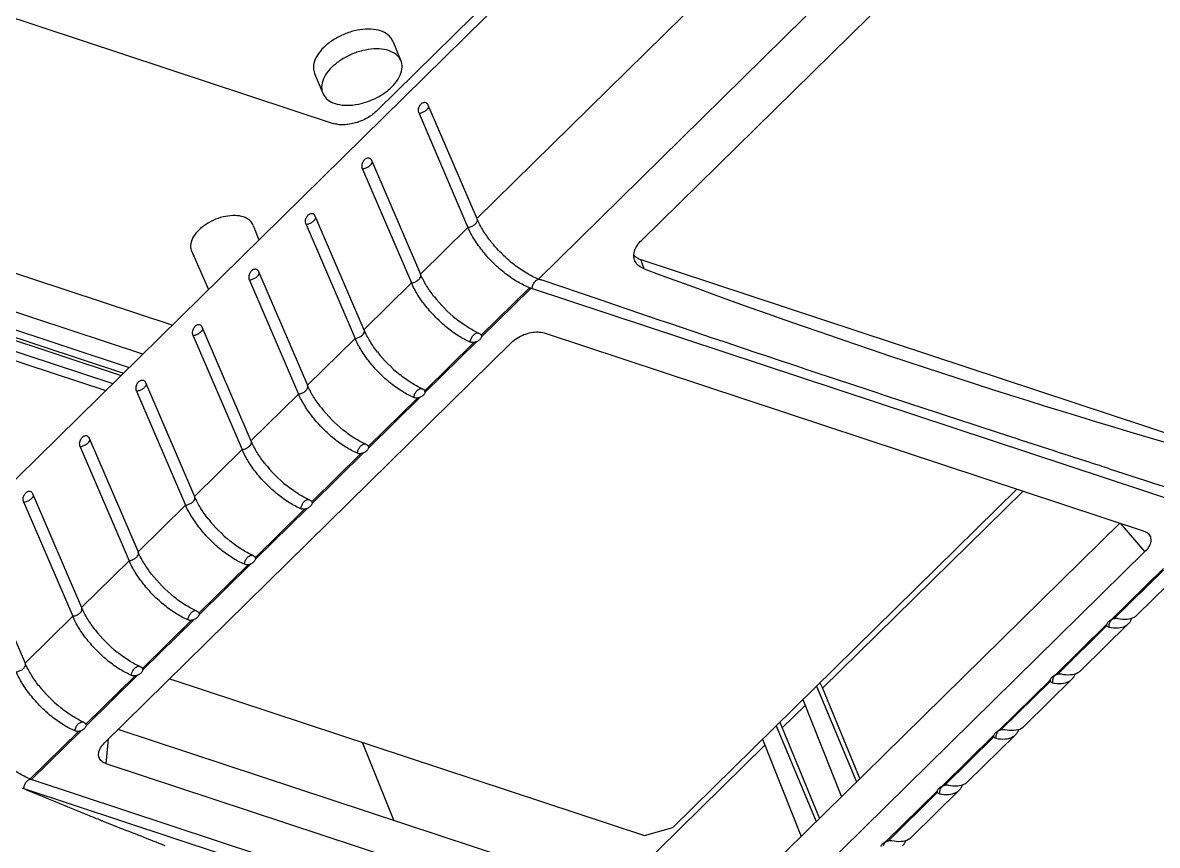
# Model space of a CAD drawing. Header units: millimetres. Extents: x 1786 to 2940, y -3417 to -1928.
# Drawn here: x 2134 to 2230.5, y -3372 to -3302.1 of the extents above; entities that cross this region are included whole.
import ezdxf

# ---------------------------------------------------------------- set-up
doc = ezdxf.new("R2010")
doc.units = ezdxf.units.MM

# ---------------------------------------------------------------- blocks, each defined once
blk = doc.blocks.new('*u7')
at = {"color": 7, "linetype": 'Continuous'}
for p, q in [((65.01, 85.6, 0), (0.32, 106.96, 0)), ((64.16, 84.77, 0), (-0.52, 106.13, 0)), ((0.61, 101.94, 0), (57.23, 83.25, 0)), ((-40.95, 63.2, 0), (-2.48, 101.04, 0)), ((-38.57, 60.5, 0), (-0.12, 98.31, 0)), ((0.28, 98.43, 0), (56.1, 80.01, 0)), ((9.21, 95.48, 0), (-5.02, 81.49, 0)), ((-18.88, 90.18, 0), (-23.38, 85.76, 0)), ((-21.34, 85.81, 0), (-16.47, 90.6, 0)), ((-16.7, 90.52, 0), (-21.34, 85.95, 0)), ((-4.8, 80.93, 0), (-8.46, 90.11, 0)), ((3.66, 89.26, 0), (-28.84, 57.29, 0)), ((6.35, 90.04, 0), (3.66, 89.26, 0)), ((51.23, 75.22, 0), (6.35, 90.04, 0)), ((56.66, 89.02, 0), (56.25, 89.18, 0)), ((-6.67, 79.87, 0), (-10.19, 88.41, 0)), ((-6.09, 79.67, 0), (-9.88, 88.72, 0)), ((30.06, 88.57, 0), (33, 81.24, 0)), ((57.76, 88.58, 0), (57.64, 88.63, 0)), ((-21.33, 85.84, 0), (-21.34, 85.81, 0)), ((-8.61, 77.18, 0), (-12.27, 86.37, 0)), ((-24.22, 84.93, 0), (-28.72, 80.51, 0)), ((-26.68, 80.56, 0), (-21.8, 85.35, 0)), ((-22.04, 85.27, 0), (-26.68, 80.7, 0)), ((-9.9, 75.92, 0), (-13.69, 84.97, 0)), ((59.6, 80.13, 0), (64.28, 84.73, 0)), ((-10.47, 76.12, 0), (-14, 84.67, 0)), ((59.84, 80.19, 0), (64.41, 84.69, 0)), ((57.23, 83.25, 0), (57, 80.89, 0)), ((-26.67, 80.59, 0), (-26.68, 80.56, 0)), ((57.39, 81.28, 0), (18.92, 43.44, 0)), ((-29.56, 79.68, 0), (-34.05, 75.26, 0)), ((-32.02, 75.31, 0), (-27.14, 80.1, 0)), ((-27.37, 80.02, 0), (-32.02, 75.45, 0)), ((-6.67, 79.87, 0), (-8.83, 77.74, 0)), ((-6.43, 79.33, 0), (-6.67, 79.87, 0)), ((54.26, 74.88, 0), (59.14, 79.67, 0)), ((54.5, 74.94, 0), (59.15, 79.51, 0)), ((59.34, 79.33, 0), (59.27, 79.37, 0)), ((88.34, 78.54, 0), (-30.82, -38.66, 0)), ((-32.01, 75.34, 0), (-32.02, 75.31, 0)), ((-10.47, 76.12, 0), (-29.43, 57.48, 0)), ((-10.23, 75.59, 0), (-10.47, 76.12, 0)), ((-34.9, 74.43, 0), (-39.39, 70.01, 0)), ((-32.71, 74.77, 0), (-37.36, 70.2, 0)), ((-37.35, 70.06, 0), (-32.48, 74.85, 0)), ((48.92, 69.63, 0), (53.8, 74.42, 0)), ((49.16, 69.69, 0), (53.81, 74.26, 0)), ((54, 74.08, 0), (53.93, 74.12, 0)), ((60.4, 69.31, 0), (64.9, 73.73, 0)), ((69.53, 62.97, 0), (64.9, 73.73, 0)), ((-37.35, 70.09, 0), (-37.35, 70.06, 0)), ((-40.23, 69.18, 0), (-44.73, 64.76, 0)), ((-38.05, 69.52, 0), (-42.7, 64.95, 0)), ((-42.69, 64.81, 0), (-37.82, 69.6, 0)), ((43.58, 64.38, 0), (48.46, 69.17, 0)), ((43.82, 64.44, 0), (48.47, 69.01, 0)), ((48.66, 68.83, 0), (48.59, 68.87, 0)), ((65.03, 58.55, 0), (60.4, 69.31, 0)), ((55.07, 64.06, 0), (59.56, 68.48, 0)), ((64.19, 57.72, 0), (59.56, 68.48, 0)), ((38.25, 59.13, 0), (43.12, 63.92, 0)), ((38.48, 59.19, 0), (43.13, 63.76, 0)), ((43.33, 63.58, 0), (43.25, 63.62, 0)), ((59.69, 53.3, 0), (55.07, 64.06, 0)), ((-40.95, 63.2, 0), (-38.63, 60.52, 0)), ((49.73, 58.81, 0), (54.22, 63.23, 0)), ((58.85, 52.47, 0), (54.22, 63.23, 0)), ((-40.78, 61.23, 0), (-40.93, 61.29, 0)), ((15.83, 42.54, 0), (-40.78, 61.23, 0)), ((16.96, 38.35, 0), (-47.72, 59.7, 0)), ((32.91, 53.87, 0), (37.78, 58.67, 0)), ((33.15, 53.94, 0), (37.79, 58.51, 0)), ((37.99, 58.33, 0), (37.91, 58.37, 0)), ((44.39, 53.56, 0), (48.88, 57.98, 0)), ((53.51, 47.22, 0), (48.88, 57.98, 0)), ((54.36, 48.05, 0), (49.73, 58.81, 0)), ((64.23, 57.65, 0), (64.19, 57.72, 0)), ((6.69, 35.61, 0), (-45.68, 52.9, 0)), ((27.57, 48.62, 0), (32.45, 53.42, 0)), ((27.81, 48.69, 0), (32.46, 53.26, 0)), ((32.65, 53.08, 0), (32.58, 53.12, 0)), ((39.05, 48.31, 0), (43.55, 52.73, 0)), ((48.18, 41.97, 0), (43.55, 52.73, 0)), ((49.02, 42.8, 0), (44.39, 53.56, 0)), ((58.89, 52.4, 0), (58.85, 52.47, 0)), ((43.68, 37.55, 0), (39.05, 48.31, 0)), ((22.23, 43.37, 0), (27.11, 48.17, 0)), ((22.47, 43.44, 0), (27.12, 48.01, 0)), ((27.31, 47.83, 0), (27.24, 47.87, 0)), ((33.71, 43.06, 0), (38.21, 47.48, 0)), ((42.84, 36.72, 0), (38.21, 47.48, 0)), ((53.55, 47.15, 0), (53.51, 47.22, 0)), ((85.54, 37.77, 0), (56.6, 47.33, 0)), ((86.4, 38.37, 0), (57.27, 47.99, 0)), ((84.57, 36.76, 0), (55.59, 46.33, 0)), ((84.76, 37, 0), (55.82, 46.55, 0)), ((84.23, 36.17, 0), (55.05, 45.8, 0)), ((53.78, 44.55, 0), (84.07, 34.55, 0)), ((17.08, 38.31, 0), (21.77, 42.92, 0)), ((38.34, 32.3, 0), (33.71, 43.06, 0)), ((17.21, 38.26, 0), (21.78, 42.76, 0)), ((21.97, 42.58, 0), (21.9, 42.62, 0)), ((28.37, 37.81, 0), (32.87, 42.23, 0)), ((37.5, 31.47, 0), (32.87, 42.23, 0)), ((48.22, 41.9, 0), (48.18, 41.97, 0)), ((50.99, 41.8, 0), (85.65, 30.36, 0)), ((9.92, 39.64, 0), (10.17, 39.55, 0)), ((33, 27.05, 0), (28.37, 37.81, 0)), ((49.16, 34.79, 0), (47.56, 38.43, 0)), ((-42.02, -19.98, 0), (16.37, 37.44, 0)), ((6.39, 36.47, 0), (6.69, 35.61, 0)), ((16.24, 37.48, 0), (16.18, 37.5, 0)), ((23.04, 32.56, 0), (27.53, 36.98, 0)), ((32.16, 26.22, 0), (27.53, 36.98, 0)), ((42.88, 36.65, 0), (42.84, 36.72, 0)), ((-45.47, -17.45, 0), (6.64, 33.79, 0)), ((43.33, 32.37, 0), (42.79, 33.74, 0)), ((27.66, 21.8, 0), (23.04, 32.56, 0)), ((-36.19, -25.69, 0), (22.19, 31.73, 0)), ((26.82, 20.97, 0), (22.19, 31.73, 0)), ((37.54, 31.4, 0), (37.5, 31.47, 0)), ((32.2, 26.15, 0), (32.16, 26.22, 0)), ((67.85, 12.15, 0), (35.79, 22.74, 0)), ((31.62, 21.52, 0), (-44.31, -53.16, 0)), ((26.86, 20.9, 0), (26.82, 20.97, 0)), ((37.54, 18.03, 0), (36.76, 19.89, 0)), ((30.15, 14.96, 0), (29.37, 16.82, 0))]:
    blk.add_line(p, q, dxfattribs=at)
for centre, radius, start, end in [((-107.33, -323.6, 0), 444.01, 68.3824, 69.0151), ((-109.86, -330.02, 0), 450.91, 68.1942, 68.3281), ((-110.81, -332.4, 0), 453.47, 68.0292, 68.1769), ((-112.81, -337.35, 0), 458.81, 67.5336, 68.0285), ((-22.55, 86.04, 0), 1.03, 344.4712, 347.9314), ((-22.54, 86.04, 0), 1.03, 347.932, 349.8232), ((-115.51, -343.88, 0), 465.88, 67.2021, 67.534), ((61.67, 77.23, 0), 7.94, 71.2751, 71.7319), ((61.67, 77.22, 0), 7.96, 70.8203, 71.2746), ((61.36, 76.68, 0), 8.57, 69.1674, 70.0564), ((-27.89, 80.79, 0), 1.03, 344.4712, 347.9314), ((-27.88, 80.79, 0), 1.03, 347.932, 349.8232), ((59.4, 79.6, 0), 0.268, 188.1046, 200.2998), ((56.52, 72.8, 0), 7.11, 66.1865, 66.5955), ((53.35, 67.83, 0), 13.02, 37.9406, 51.1204), ((-33.23, 75.54, 0), 1.03, 344.4712, 347.9314), ((-33.22, 75.54, 0), 1.03, 347.932, 349.8232), ((54.06, 74.35, 0), 0.268, 188.1046, 200.2998), ((51.18, 67.55, 0), 7.11, 66.1865, 66.5955), ((58.13, 70.82, 0), 7.37, 23.2789, 23.6373), ((48.01, 62.58, 0), 13.02, 37.9406, 51.1204), ((-38.56, 70.29, 0), 1.03, 344.4712, 347.9314), ((-38.56, 70.29, 0), 1.03, 347.932, 349.8232), ((48.72, 69.1, 0), 0.268, 188.1046, 200.2998), ((45.84, 62.3, 0), 7.11, 66.1865, 66.5955), ((52.79, 65.57, 0), 7.37, 23.2789, 23.6373), ((42.67, 57.33, 0), 13.02, 37.9406, 51.1204), ((43.38, 63.85, 0), 0.268, 188.1046, 200.2998), ((40.5, 57.05, 0), 7.11, 66.1865, 66.5955), ((37.33, 52.08, 0), 13.02, 37.9406, 51.1204), ((47.46, 60.32, 0), 7.37, 23.2789, 23.6373), ((-818.19, -2372.83, 0), 2550.6, 72.17874, 72.43573), ((38.04, 58.6, 0), 0.268, 188.1046, 200.2998), ((35.16, 51.8, 0), 7.11, 66.1865, 66.5955), ((42.12, 55.07, 0), 7.37, 23.2789, 23.6373), ((32, 46.83, 0), 13.02, 37.9406, 51.1204), ((32.71, 53.35, 0), 0.268, 188.1046, 200.2998), ((29.83, 46.55, 0), 7.11, 66.1865, 66.5955), ((36.78, 49.82, 0), 7.37, 23.2789, 23.6373), ((26.66, 41.58, 0), 13.02, 37.9406, 51.1204), ((27.37, 48.1, 0), 0.268, 188.1046, 200.2998), ((24.49, 41.3, 0), 7.11, 66.1865, 66.5955), ((31.44, 44.57, 0), 7.37, 23.2789, 23.6373), ((21.32, 36.33, 0), 13.02, 37.9406, 51.1204), ((22.03, 42.85, 0), 0.268, 188.1046, 200.2998), ((19.15, 36.05, 0), 7.11, 66.1865, 66.5955), ((26.1, 39.32, 0), 7.37, 23.2789, 23.6373), ((15.98, 31.08, 0), 13.02, 37.9406, 51.1204), ((19.51, 46.08, 0), 8.14, 251.7351, 252.6326), ((20.25, 46.27, 0), 8.56, 248.281, 249.1643), ((13.26, 29.27, 0), 8.73, 69.1716, 70.0608), ((20.77, 34.07, 0), 7.37, 23.2789, 23.6373), ((15.42, 28.81, 0), 7.38, 23.2789, 23.6366)]:
    blk.add_arc(centre, radius, start, end, dxfattribs=at)
for centre, major_axis, ratio, start_param, end_param in [((213.12, -575.61, 0), (-550.55, 594.52), 0.475301, -0.755962, -0.664469), ((4.78, 33.73, 0), (2.77, 1.15), 0.589516, 6.481352, 6.881844)]:
    blk.add_ellipse(centre, major_axis=major_axis, ratio=ratio, start_param=start_param, end_param=end_param, dxfattribs=at)
for points, start_tangent, end_tangent in [([(-17.02, 90.51, 0), (-17.9, 90.58, 0), (-18.6, 90.39, 0), (-18.88, 90.18, 0)], (-0.97744, 0.211215), (-0.713964, -0.700183)), ([(-18.04, 91.01, 0), (-18.23, 90.77, 0), (-18.37, 90.48, 0)], (-0.713964, -0.700183), (-0.321784, -0.946813)), ([(-16.92, 90.5, 0), (-17.02, 90.51, 0)], (-0.999837, 0.018041), (-0.97744, 0.211215)), ([(-16.7, 90.52, 0), (-16.81, 90.5, 0), (-16.92, 90.5, 0)], (-0.97566, -0.219287), (-0.999837, 0.018041)), ([(-16.47, 90.6, 0), (-16.54, 90.57, 0), (-16.61, 90.55, 0), (-16.7, 90.52, 0)], (-0.907779, -0.419448), (-0.97566, -0.219287)), ([(-16.49, 90.58, 0), (-16.35, 90.73, 0)], (0.765786, 0.643095), (0.568365, 0.822777)), ([(-16.05, 90.95, 0), (-16.12, 90.85, 0), (-16.21, 90.76, 0), (-16.32, 90.68, 0), (-16.47, 90.6, 0)], (-0.49214, -0.870516), (-0.91469, -0.404157)), ([(-16.35, 90.73, 0), (-16.22, 91.02, 0)], (0.568365, 0.822777), (0.267709, 0.9635)), ([(-16, 91.06, 0), (-16.05, 90.95, 0)], (-0.238418, -0.971163), (-0.49214, -0.870516)), ([(-21.52, 86.09, 0), (-22.4, 86.16, 0), (-23.09, 85.97, 0), (-23.38, 85.76, 0)], (-0.97744, 0.211215), (-0.713964, -0.700183)), ([(-21.53, 85.86, 0), (-21.52, 86.09, 0)], (0.176673, 0.98427), (-0.05142, 0.998677)), ([(-21.52, 86.09, 0), (-21.4, 86.03, 0), (-21.34, 85.95, 0)], (0.97744, -0.211215), (0.342976, -0.939344)), ([(-21.34, 85.81, 0), (-21.38, 85.7, 0)], (-0.238418, -0.971163), (-0.49214, -0.870516)), ([(-21.34, 85.95, 0), (-21.33, 85.88, 0), (-21.33, 85.84, 0)], (0.342976, -0.939344), (-0.134155, -0.99096)), ([(-22.36, 85.26, 0), (-23.24, 85.33, 0), (-23.94, 85.14, 0), (-24.22, 84.93, 0)], (-0.97744, 0.211215), (-0.713964, -0.700183)), ([(-23.38, 85.76, 0), (-23.57, 85.52, 0), (-23.7, 85.23, 0)], (-0.713964, -0.700183), (-0.321784, -0.946813)), ([(-22.25, 85.25, 0), (-22.36, 85.26, 0)], (-0.999837, 0.018041), (-0.97744, 0.211215)), ([(-22.04, 85.27, 0), (-22.14, 85.25, 0), (-22.25, 85.25, 0)], (-0.97566, -0.219287), (-0.999837, 0.018041)), ([(-21.8, 85.35, 0), (-21.87, 85.32, 0), (-21.95, 85.3, 0), (-22.04, 85.27, 0)], (-0.907779, -0.419448), (-0.97566, -0.219287)), ([(-21.82, 85.33, 0), (-21.69, 85.48, 0)], (0.765786, 0.643095), (0.568365, 0.822777)), ([(-21.38, 85.7, 0), (-21.45, 85.6, 0), (-21.55, 85.51, 0), (-21.66, 85.43, 0), (-21.8, 85.35, 0)], (-0.49214, -0.870516), (-0.91469, -0.404157)), ([(-21.69, 85.48, 0), (-21.55, 85.77, 0)], (0.568365, 0.822777), (0.267709, 0.9635)), ([(65.01, 85.6, 0), (64.95, 85.29, 0), (64.81, 85, 0), (64.6, 84.8, 0), (64.37, 84.72, 0)], (-0.017832, -0.999841), (-0.998554, -0.053753)), ([(65.01, 85.61, 0), (65.07, 85.59, 0), (65.13, 85.56, 0)], (0.923472, -0.383667), (0.928905, -0.370318)), ([(64.41, 84.69, 0), (65.53, 84.14, 0), (66.68, 83.36, 0), (66.86, 83.22, 0)], (0.934604, -0.355689), (0.779488, -0.626417)), ([(57.23, 83.25, 0), (57.66, 83.01, 0), (57.9, 82.66, 0), (57.94, 82.22, 0), (57.88, 81.98, 0)], (0.949599, -0.313467), (-0.350727, -0.936478)), ([(57.88, 81.98, 0), (57.76, 81.75, 0), (57.39, 81.28, 0)], (-0.350727, -0.936478), (-0.712957, -0.701208)), ([(-28.71, 80.51, 0), (-28.91, 80.27, 0), (-29.04, 79.98, 0)], (-0.713964, -0.700183), (-0.321784, -0.946813)), ([(-26.86, 80.84, 0), (-27.74, 80.91, 0), (-28.43, 80.72, 0), (-28.71, 80.51, 0)], (-0.97744, 0.211215), (-0.713964, -0.700183)), ([(-26.72, 80.45, 0), (-26.79, 80.35, 0), (-26.88, 80.26, 0), (-27, 80.18, 0), (-27.14, 80.1, 0)], (-0.49214, -0.870516), (-0.91469, -0.404157)), ([(-27.03, 80.23, 0), (-26.89, 80.52, 0)], (0.568365, 0.822777), (0.267709, 0.9635)), ([(-26.87, 80.61, 0), (-26.86, 80.84, 0)], (0.176673, 0.98427), (-0.05142, 0.998677)), ([(-26.86, 80.84, 0), (-26.74, 80.78, 0), (-26.68, 80.7, 0)], (0.97744, -0.211215), (0.342976, -0.939344)), ([(-26.68, 80.56, 0), (-26.72, 80.45, 0)], (-0.238418, -0.971163), (-0.49214, -0.870516)), ([(-26.68, 80.7, 0), (-26.67, 80.63, 0), (-26.67, 80.59, 0)], (0.342976, -0.939344), (-0.134155, -0.99096)), ([(-27.7, 80.01, 0), (-28.58, 80.08, 0), (-29.28, 79.89, 0), (-29.56, 79.68, 0)], (-0.97744, 0.211215), (-0.713964, -0.700183)), ([(-27.59, 80, 0), (-27.7, 80.01, 0)], (-0.999837, 0.018041), (-0.97744, 0.211215)), ([(-27.37, 80.02, 0), (-27.48, 80, 0), (-27.59, 80, 0)], (-0.97566, -0.219287), (-0.999837, 0.018041)), ([(-27.14, 80.1, 0), (-27.21, 80.07, 0), (-27.29, 80.05, 0), (-27.37, 80.02, 0)], (-0.907779, -0.419448), (-0.97566, -0.219287)), ([(-27.16, 80.08, 0), (-27.03, 80.23, 0)], (0.765786, 0.643095), (0.568365, 0.822777)), ([(59.13, 79.57, 0), (59.13, 79.62, 0), (59.14, 79.67, 0)], (-0.141619, 0.989921), (0.200291, 0.979736)), ([(59.14, 79.67, 0), (59.18, 79.78, 0), (59.25, 79.88, 0), (59.34, 79.97, 0), (59.46, 80.05, 0), (59.6, 80.13, 0)], (0.238418, 0.971163), (0.91469, 0.404157)), ([(59.18, 79.44, 0), (59.15, 79.51, 0)], (-0.598603, 0.801046), (-0.3479, 0.937532)), ([(59.27, 79.37, 0), (59.25, 79.38, 0), (59.18, 79.44, 0)], (-0.831617, 0.555349), (-0.598603, 0.801046)), ([(59.74, 79.37, 0), (59.53, 79.28, 0), (59.39, 79.3, 0)], (-0.823412, -0.567443), (-0.923725, 0.383057)), ([(59.6, 80.13, 0), (59.71, 80.16, 0), (59.84, 80.19, 0)], (0.927551, 0.373696), (0.989479, 0.144678)), ([(60.18, 80.15, 0), (60.11, 79.85, 0), (59.95, 79.57, 0), (59.74, 79.37, 0)], (-0.105618, -0.994407), (-0.823412, -0.567443)), ([(59.84, 80.19, 0), (60.01, 80.2, 0), (60.18, 80.15, 0)], (0.989479, 0.144678), (0.917726, -0.397213)), ([(60.18, 80.15, 0), (61.27, 79.58, 0), (62.38, 78.79, 0), (63.43, 77.84, 0), (64.38, 76.77, 0), (65.16, 75.66, 0), (65.74, 74.56, 0)], (0.917726, -0.397213), (0.395202, -0.918594)), ([(59.39, 79.31, 0), (60.43, 78.75, 0), (61.52, 77.97, 0)], (0.914868, -0.403753), (0.779341, -0.6266)), ([(-34.05, 75.26, 0), (-34.24, 75.02, 0), (-34.38, 74.73, 0)], (-0.713964, -0.700183), (-0.321784, -0.946813)), ([(-32.2, 75.59, 0), (-33.07, 75.66, 0), (-33.77, 75.47, 0), (-34.05, 75.26, 0)], (-0.97744, 0.211215), (-0.713964, -0.700183)), ([(-32.06, 75.2, 0), (-32.13, 75.1, 0), (-32.22, 75.01, 0), (-32.34, 74.93, 0), (-32.48, 74.85, 0)], (-0.49214, -0.870516), (-0.91469, -0.404157)), ([(-32.36, 74.98, 0), (-32.23, 75.27, 0)], (0.568365, 0.822777), (0.267709, 0.9635)), ([(-32.21, 75.36, 0), (-32.2, 75.59, 0)], (0.176673, 0.98427), (-0.05142, 0.998677)), ([(-32.2, 75.59, 0), (-32.08, 75.53, 0), (-32.02, 75.45, 0)], (0.97744, -0.211215), (0.342976, -0.939344)), ([(-32.02, 75.31, 0), (-32.06, 75.2, 0)], (-0.238418, -0.971163), (-0.49214, -0.870516)), ([(-32.02, 75.45, 0), (-32.01, 75.38, 0), (-32.01, 75.34, 0)], (0.342976, -0.939344), (-0.134155, -0.99096)), ([(63.62, 75.84, 0), (64.32, 74.83, 0), (64.88, 73.77, 0)], (0.613773, -0.789483), (0.40094, -0.916104)), ([(-33.04, 74.76, 0), (-33.92, 74.83, 0), (-34.61, 74.64, 0), (-34.89, 74.43, 0)], (-0.97744, 0.211215), (-0.713964, -0.700183)), ([(-32.93, 74.75, 0), (-33.04, 74.76, 0)], (-0.999837, 0.018041), (-0.97744, 0.211215)), ([(-32.71, 74.77, 0), (-32.82, 74.75, 0), (-32.93, 74.75, 0)], (-0.97566, -0.219287), (-0.999837, 0.018041)), ([(-32.48, 74.85, 0), (-32.55, 74.82, 0), (-32.63, 74.79, 0), (-32.71, 74.77, 0)], (-0.907779, -0.419448), (-0.97566, -0.219287)), ([(-32.5, 74.83, 0), (-32.36, 74.98, 0)], (0.765786, 0.643095), (0.568365, 0.822777)), ([(53.79, 74.32, 0), (53.79, 74.37, 0), (53.8, 74.42, 0)], (-0.141619, 0.989921), (0.200291, 0.979736)), ([(53.8, 74.42, 0), (53.84, 74.53, 0), (53.91, 74.63, 0), (54, 74.72, 0), (54.12, 74.8, 0), (54.26, 74.88, 0)], (0.238418, 0.971163), (0.91469, 0.404157)), ([(53.84, 74.19, 0), (53.81, 74.26, 0)], (-0.598603, 0.801046), (-0.3479, 0.937532)), ([(53.93, 74.12, 0), (53.91, 74.13, 0), (53.84, 74.19, 0)], (-0.831617, 0.555349), (-0.598603, 0.801046)), ([(54.41, 74.12, 0), (54.19, 74.03, 0), (54.05, 74.05, 0)], (-0.823412, -0.567443), (-0.923725, 0.383057)), ([(54.05, 74.06, 0), (55.09, 73.5, 0), (56.18, 72.72, 0)], (0.914868, -0.403753), (0.779341, -0.6266)), ([(54.26, 74.88, 0), (54.38, 74.91, 0), (54.5, 74.94, 0)], (0.927551, 0.373696), (0.989479, 0.144678)), ([(54.84, 74.9, 0), (54.77, 74.6, 0), (54.61, 74.32, 0), (54.41, 74.12, 0)], (-0.105618, -0.994407), (-0.823412, -0.567443)), ([(54.5, 74.94, 0), (54.67, 74.95, 0), (54.84, 74.9, 0)], (0.989479, 0.144678), (0.917726, -0.397213)), ([(54.84, 74.9, 0), (55.93, 74.33, 0), (57.04, 73.54, 0), (58.09, 72.59, 0), (59.04, 71.52, 0), (59.83, 70.41, 0), (60.4, 69.31, 0)], (0.917726, -0.397213), (0.395202, -0.918594)), ([(64.95, 74.13, 0), (64.86, 73.91, 0), (64.88, 73.77, 0)], (-0.584971, -0.811055), (0.379239, -0.925299)), ([(65.74, 74.56, 0), (65.44, 74.48, 0), (65.15, 74.33, 0), (64.95, 74.13, 0)], (-0.994532, -0.104433), (-0.584971, -0.811055)), ([(-39.39, 70.01, 0), (-39.58, 69.77, 0), (-39.72, 69.48, 0)], (-0.713964, -0.700183), (-0.321784, -0.946813)), ([(-37.53, 70.34, 0), (-38.41, 70.41, 0), (-39.11, 70.22, 0), (-39.39, 70.01, 0)], (-0.97744, 0.211215), (-0.713964, -0.700183)), ([(-37.84, 69.58, 0), (-37.7, 69.73, 0)], (0.765786, 0.643095), (0.568365, 0.822777)), ([(-37.4, 69.95, 0), (-37.47, 69.85, 0), (-37.56, 69.76, 0), (-37.68, 69.68, 0), (-37.82, 69.6, 0)], (-0.49214, -0.870516), (-0.91469, -0.404157)), ([(-37.7, 69.73, 0), (-37.57, 70.02, 0)], (0.568365, 0.822777), (0.267709, 0.9635)), ([(-37.55, 70.11, 0), (-37.53, 70.34, 0)], (0.176673, 0.98427), (-0.05142, 0.998677)), ([(-37.53, 70.34, 0), (-37.42, 70.28, 0), (-37.36, 70.2, 0)], (0.97744, -0.211215), (0.342976, -0.939344)), ([(-37.35, 70.06, 0), (-37.4, 69.95, 0)], (-0.238418, -0.971163), (-0.49214, -0.870516)), ([(-37.36, 70.2, 0), (-37.35, 70.13, 0), (-37.35, 70.09, 0)], (0.342976, -0.939344), (-0.134155, -0.99096)), ([(58.28, 70.59, 0), (58.98, 69.58, 0), (59.54, 68.52, 0)], (0.613773, -0.789483), (0.40094, -0.916104)), ([(-38.38, 69.51, 0), (-39.26, 69.58, 0), (-39.95, 69.39, 0), (-40.23, 69.18, 0)], (-0.97744, 0.211215), (-0.713964, -0.700183)), ([(-38.27, 69.5, 0), (-38.38, 69.51, 0)], (-0.999837, 0.018041), (-0.97744, 0.211215)), ([(-38.05, 69.52, 0), (-38.16, 69.5, 0), (-38.27, 69.5, 0)], (-0.97566, -0.219287), (-0.999837, 0.018041)), ([(-37.82, 69.6, 0), (-37.89, 69.57, 0), (-37.96, 69.54, 0), (-38.05, 69.52, 0)], (-0.907779, -0.419448), (-0.97566, -0.219287)), ([(48.46, 69.07, 0), (48.45, 69.12, 0), (48.46, 69.17, 0)], (-0.141619, 0.989921), (0.200291, 0.979736)), ([(48.46, 69.17, 0), (48.5, 69.28, 0), (48.57, 69.38, 0), (48.67, 69.47, 0), (48.78, 69.55, 0), (48.92, 69.63, 0)], (0.238418, 0.971163), (0.91469, 0.404157)), ([(48.51, 68.94, 0), (48.47, 69.01, 0)], (-0.598603, 0.801046), (-0.3479, 0.937532)), ([(48.59, 68.87, 0), (48.57, 68.88, 0), (48.51, 68.94, 0)], (-0.831617, 0.555349), (-0.598603, 0.801046)), ([(49.07, 68.87, 0), (48.85, 68.78, 0), (48.71, 68.8, 0)], (-0.823412, -0.567443), (-0.923725, 0.383057)), ([(48.71, 68.81, 0), (49.75, 68.25, 0), (50.85, 67.47, 0)], (0.914868, -0.403753), (0.779341, -0.6266)), ([(48.92, 69.63, 0), (49.04, 69.66, 0), (49.16, 69.69, 0)], (0.927551, 0.373696), (0.989479, 0.144678)), ([(49.51, 69.65, 0), (49.43, 69.35, 0), (49.27, 69.07, 0), (49.07, 68.87, 0)], (-0.105618, -0.994407), (-0.823412, -0.567443)), ([(49.16, 69.69, 0), (49.33, 69.7, 0), (49.51, 69.65, 0)], (0.989479, 0.144678), (0.917726, -0.397213)), ([(49.51, 69.65, 0), (50.6, 69.08, 0), (51.7, 68.29, 0), (52.75, 67.34, 0), (53.7, 66.27, 0), (54.49, 65.16, 0), (55.07, 64.06, 0)], (0.917726, -0.397213), (0.395202, -0.918594)), ([(59.61, 68.88, 0), (59.52, 68.66, 0), (59.54, 68.52, 0)], (-0.584971, -0.811055), (0.379239, -0.925299)), ([(60.4, 69.31, 0), (60.1, 69.23, 0), (59.82, 69.08, 0), (59.61, 68.88, 0)], (-0.994532, -0.104433), (-0.584971, -0.811055)), ([(43.12, 63.92, 0), (43.17, 64.03, 0), (43.24, 64.13, 0), (43.33, 64.22, 0), (43.44, 64.3, 0), (43.58, 64.38, 0)], (0.238418, 0.971163), (0.91469, 0.404157)), ([(43.58, 64.38, 0), (43.7, 64.41, 0), (43.82, 64.44, 0)], (0.927551, 0.373696), (0.989479, 0.144678)), ([(44.17, 64.4, 0), (44.09, 64.1, 0), (43.94, 63.82, 0), (43.73, 63.62, 0)], (-0.105618, -0.994407), (-0.823412, -0.567443)), ([(43.82, 64.44, 0), (43.99, 64.45, 0), (44.17, 64.4, 0)], (0.989479, 0.144678), (0.917726, -0.397213)), ([(44.17, 64.4, 0), (45.26, 63.83, 0), (46.36, 63.04, 0), (47.42, 62.09, 0), (48.36, 61.02, 0), (49.15, 59.91, 0), (49.73, 58.81, 0)], (0.917726, -0.397213), (0.395202, -0.918594)), ([(52.94, 65.34, 0), (53.64, 64.33, 0), (54.2, 63.27, 0)], (0.613773, -0.789483), (0.40094, -0.916104)), ([(43.12, 63.82, 0), (43.12, 63.87, 0), (43.12, 63.92, 0)], (-0.141619, 0.989921), (0.200291, 0.979736)), ([(43.17, 63.69, 0), (43.13, 63.76, 0)], (-0.598603, 0.801046), (-0.3479, 0.937532)), ([(43.25, 63.62, 0), (43.23, 63.63, 0), (43.17, 63.69, 0)], (-0.831617, 0.555349), (-0.598603, 0.801046)), ([(43.73, 63.62, 0), (43.51, 63.53, 0), (43.37, 63.55, 0)], (-0.823412, -0.567443), (-0.923725, 0.383057)), ([(43.37, 63.56, 0), (44.42, 63, 0), (45.51, 62.22, 0)], (0.914868, -0.403753), (0.779341, -0.6266)), ([(54.27, 63.63, 0), (54.18, 63.41, 0), (54.2, 63.27, 0)], (-0.584971, -0.811055), (0.379239, -0.925299)), ([(55.07, 64.06, 0), (54.76, 63.98, 0), (54.48, 63.83, 0), (54.27, 63.63, 0)], (-0.994532, -0.104433), (-0.584971, -0.811055)), ([(-40.93, 61.29, 0), (-41.21, 61.46, 0), (-41.46, 61.82, 0), (-41.5, 62.25, 0), (-41.32, 62.73, 0), (-40.95, 63.2, 0)], (-0.910878, 0.412676), (0.712957, 0.701208)), ([(47.6, 60.09, 0), (48.31, 59.08, 0), (48.87, 58.02, 0)], (0.613773, -0.789483), (0.40094, -0.916104)), ([(37.78, 58.67, 0), (37.83, 58.78, 0), (37.9, 58.88, 0), (37.99, 58.97, 0), (38.1, 59.05, 0), (38.25, 59.13, 0)], (0.238418, 0.971163), (0.91469, 0.404157)), ([(38.25, 59.13, 0), (38.36, 59.16, 0), (38.48, 59.19, 0)], (0.927551, 0.373696), (0.989479, 0.144678)), ([(38.83, 59.15, 0), (38.75, 58.85, 0), (38.6, 58.57, 0), (38.39, 58.37, 0)], (-0.105618, -0.994407), (-0.823412, -0.567443)), ([(38.48, 59.19, 0), (38.66, 59.2, 0), (38.83, 59.15, 0)], (0.989479, 0.144678), (0.917726, -0.397213)), ([(38.83, 59.15, 0), (39.92, 58.58, 0), (41.02, 57.79, 0), (42.08, 56.84, 0), (43.03, 55.77, 0), (43.81, 54.66, 0), (44.39, 53.56, 0)], (0.917726, -0.397213), (0.395202, -0.918594)), ([(37.78, 58.57, 0), (37.78, 58.62, 0), (37.78, 58.67, 0)], (-0.141619, 0.989921), (0.200291, 0.979736)), ([(37.83, 58.44, 0), (37.79, 58.51, 0)], (-0.598603, 0.801046), (-0.3479, 0.937532)), ([(37.91, 58.37, 0), (37.89, 58.38, 0), (37.83, 58.44, 0)], (-0.831617, 0.555349), (-0.598603, 0.801046)), ([(38.39, 58.37, 0), (38.18, 58.28, 0), (38.03, 58.3, 0)], (-0.823412, -0.567443), (-0.923725, 0.383057)), ([(38.03, 58.31, 0), (39.08, 57.75, 0), (40.17, 56.97, 0)], (0.914868, -0.403753), (0.779341, -0.6266)), ([(48.93, 58.38, 0), (48.84, 58.16, 0), (48.86, 58.02, 0)], (-0.584971, -0.811055), (0.379239, -0.925299)), ([(49.73, 58.81, 0), (49.42, 58.73, 0), (49.14, 58.58, 0), (48.93, 58.38, 0)], (-0.994532, -0.104433), (-0.584971, -0.811055)), ([(64.15, 57.9, 0), (64.24, 58.12, 0)], (0.104668, 0.994507), (0.584971, 0.811055)), ([(65.03, 58.55, 0), (65.08, 58.33, 0), (65.07, 58.1, 0), (65.01, 57.91, 0), (64.92, 57.76, 0), (64.82, 57.64, 0), (64.71, 57.55, 0), (64.58, 57.5, 0), (64.44, 57.49, 0), (64.3, 57.56, 0), (64.23, 57.65, 0)], (0.395202, -0.918594), (-0.54557, 0.838065)), ([(64.24, 58.12, 0), (64.44, 58.32, 0), (64.73, 58.47, 0), (65.03, 58.55, 0)], (0.584971, 0.811055), (0.994532, 0.104433)), ([(-37.58, 55.37, 0), (-35.77, 54.79, 0)], (0.952022, -0.30603), (0.9518, -0.306718)), ([(-35.77, 54.79, 0), (-27.79, 52.2, 0), (-6.22, 45.08, 0), (9.92, 39.64, 0)], (0.9518, -0.306718), (0.946699, -0.322121)), ([(42.27, 54.84, 0), (42.97, 53.83, 0), (43.53, 52.77, 0)], (0.613773, -0.789483), (0.40094, -0.916104)), ([(32.45, 53.42, 0), (32.49, 53.53, 0), (32.56, 53.63, 0), (32.65, 53.72, 0), (32.77, 53.8, 0), (32.91, 53.87, 0)], (0.238418, 0.971163), (0.91469, 0.404157)), ([(32.91, 53.87, 0), (33.02, 53.91, 0), (33.15, 53.94, 0)], (0.927551, 0.373696), (0.989479, 0.144678)), ([(33.49, 53.9, 0), (33.41, 53.6, 0), (33.26, 53.32, 0), (33.05, 53.12, 0)], (-0.105618, -0.994407), (-0.823412, -0.567443)), ([(33.15, 53.94, 0), (33.32, 53.95, 0), (33.49, 53.9, 0)], (0.989479, 0.144678), (0.917726, -0.397213)), ([(33.49, 53.9, 0), (34.58, 53.33, 0), (35.69, 52.54, 0), (36.74, 51.59, 0), (37.69, 50.52, 0), (38.47, 49.41, 0), (39.05, 48.31, 0)], (0.917726, -0.397213), (0.395202, -0.918594)), ([(32.44, 53.32, 0), (32.44, 53.37, 0), (32.45, 53.42, 0)], (-0.141619, 0.989921), (0.200291, 0.979736)), ([(32.49, 53.19, 0), (32.46, 53.26, 0)], (-0.598603, 0.801046), (-0.3479, 0.937532)), ([(32.58, 53.12, 0), (32.56, 53.13, 0), (32.49, 53.19, 0)], (-0.831617, 0.555349), (-0.598603, 0.801046)), ([(33.05, 53.12, 0), (32.84, 53.03, 0), (32.69, 53.05, 0)], (-0.823412, -0.567443), (-0.923725, 0.383057)), ([(32.7, 53.06, 0), (33.74, 52.5, 0), (34.83, 51.72, 0)], (0.914868, -0.403753), (0.779341, -0.6266)), ([(43.6, 53.13, 0), (43.51, 52.91, 0), (43.53, 52.77, 0)], (-0.584971, -0.811055), (0.379239, -0.925299)), ([(44.39, 53.56, 0), (44.08, 53.48, 0), (43.8, 53.33, 0), (43.6, 53.13, 0)], (-0.994532, -0.104433), (-0.584971, -0.811055)), ([(58.81, 52.65, 0), (58.9, 52.87, 0)], (0.104668, 0.994507), (0.584971, 0.811055)), ([(59.69, 53.3, 0), (59.74, 53.08, 0), (59.73, 52.85, 0), (59.67, 52.66, 0), (59.58, 52.51, 0), (59.48, 52.39, 0), (59.37, 52.3, 0), (59.25, 52.25, 0), (59.1, 52.24, 0), (58.97, 52.31, 0), (58.89, 52.4, 0)], (0.395202, -0.918594), (-0.54557, 0.838065)), ([(58.9, 52.87, 0), (59.11, 53.07, 0), (59.39, 53.22, 0), (59.69, 53.3, 0)], (0.584971, 0.811055), (0.994532, 0.104433)), ([(36.93, 49.59, 0), (37.63, 48.58, 0), (38.19, 47.52, 0)], (0.613773, -0.789483), (0.40094, -0.916104)), ([(27.11, 48.17, 0), (27.15, 48.28, 0), (27.22, 48.38, 0), (27.31, 48.47, 0), (27.43, 48.55, 0), (27.57, 48.62, 0)], (0.238418, 0.971163), (0.91469, 0.404157)), ([(27.57, 48.62, 0), (27.68, 48.66, 0), (27.81, 48.69, 0)], (0.927551, 0.373696), (0.989479, 0.144678)), ([(28.15, 48.65, 0), (28.08, 48.35, 0), (27.92, 48.07, 0), (27.72, 47.87, 0)], (-0.105618, -0.994407), (-0.823412, -0.567443)), ([(27.81, 48.69, 0), (27.98, 48.7, 0), (28.15, 48.65, 0)], (0.989479, 0.144678), (0.917726, -0.397213)), ([(28.15, 48.65, 0), (29.24, 48.08, 0), (30.35, 47.29, 0), (31.4, 46.34, 0), (32.35, 45.27, 0), (33.13, 44.16, 0), (33.71, 43.06, 0)], (0.917726, -0.397213), (0.395202, -0.918594)), ([(39.05, 48.31, 0), (38.75, 48.23, 0), (38.46, 48.08, 0), (38.26, 47.87, 0)], (-0.994532, -0.104433), (-0.584971, -0.811055)), ([(27.1, 48.07, 0), (27.1, 48.12, 0), (27.11, 48.17, 0)], (-0.141619, 0.989921), (0.200291, 0.979736)), ([(27.15, 47.94, 0), (27.12, 48.01, 0)], (-0.598603, 0.801046), (-0.3479, 0.937532)), ([(27.24, 47.87, 0), (27.22, 47.88, 0), (27.15, 47.94, 0)], (-0.831617, 0.555349), (-0.598603, 0.801046)), ([(27.72, 47.87, 0), (27.5, 47.78, 0), (27.36, 47.8, 0)], (-0.823412, -0.567443), (-0.923725, 0.383057)), ([(27.36, 47.81, 0), (28.4, 47.25, 0), (29.49, 46.47, 0)], (0.914868, -0.403753), (0.779341, -0.6266)), ([(38.26, 47.87, 0), (38.17, 47.66, 0), (38.19, 47.52, 0)], (-0.584971, -0.811055), (0.379239, -0.925299)), ([(53.47, 47.4, 0), (53.56, 47.62, 0)], (0.104668, 0.994507), (0.584971, 0.811055)), ([(54.36, 48.05, 0), (54.41, 47.83, 0), (54.39, 47.6, 0), (54.33, 47.41, 0), (54.25, 47.26, 0), (54.15, 47.14, 0), (54.03, 47.05, 0), (53.91, 47, 0), (53.77, 46.99, 0), (53.63, 47.06, 0), (53.55, 47.15, 0)], (0.395202, -0.918594), (-0.54557, 0.838065)), ([(53.56, 47.62, 0), (53.77, 47.82, 0), (54.05, 47.97, 0), (54.36, 48.05, 0)], (0.584971, 0.811055), (0.994532, 0.104433)), ([(31.59, 44.34, 0), (32.29, 43.33, 0), (32.85, 42.27, 0)], (0.613773, -0.789483), (0.40094, -0.916104)), ([(18.92, 43.44, 0), (18.39, 43.02, 0), (17.75, 42.7, 0), (17.07, 42.5, 0), (16.41, 42.44, 0), (15.83, 42.54, 0)], (-0.712957, -0.701208), (-0.949599, 0.313467)), ([(21.77, 42.82, 0), (21.76, 42.87, 0), (21.77, 42.92, 0)], (-0.141619, 0.989921), (0.200291, 0.979736)), ([(21.77, 42.92, 0), (21.81, 43.03, 0), (21.88, 43.13, 0), (21.97, 43.22, 0), (22.09, 43.3, 0), (22.23, 43.37, 0)], (0.238418, 0.971163), (0.91469, 0.404157)), ([(22.23, 43.37, 0), (22.35, 43.41, 0), (22.47, 43.44, 0)], (0.927551, 0.373696), (0.989479, 0.144678)), ([(22.82, 43.4, 0), (22.74, 43.1, 0), (22.58, 42.82, 0), (22.38, 42.62, 0)], (-0.105618, -0.994407), (-0.823412, -0.567443)), ([(22.47, 43.44, 0), (22.64, 43.45, 0), (22.82, 43.4, 0)], (0.989479, 0.144678), (0.917726, -0.397213)), ([(22.82, 43.4, 0), (23.91, 42.83, 0), (25.01, 42.04, 0), (26.06, 41.09, 0), (27.01, 40.02, 0), (27.8, 38.91, 0), (28.37, 37.81, 0)], (0.917726, -0.397213), (0.395202, -0.918594)), ([(33.71, 43.06, 0), (33.41, 42.98, 0), (33.13, 42.83, 0), (32.92, 42.62, 0)], (-0.994532, -0.104433), (-0.584971, -0.811055)), ([(21.82, 42.69, 0), (21.78, 42.76, 0)], (-0.598603, 0.801046), (-0.3479, 0.937532)), ([(21.9, 42.62, 0), (21.88, 42.63, 0), (21.82, 42.69, 0)], (-0.831617, 0.555349), (-0.598603, 0.801046)), ([(22.38, 42.62, 0), (22.16, 42.53, 0), (22.02, 42.55, 0)], (-0.823412, -0.567443), (-0.923725, 0.383057)), ([(22.02, 42.56, 0), (23.06, 42, 0), (24.16, 41.22, 0)], (0.914868, -0.403753), (0.779341, -0.6266)), ([(32.92, 42.62, 0), (32.83, 42.41, 0), (32.85, 42.27, 0)], (-0.584971, -0.811055), (0.379239, -0.925299)), ([(48.13, 42.15, 0), (48.23, 42.37, 0)], (0.104668, 0.994507), (0.584971, 0.811055)), ([(49.02, 42.8, 0), (49.07, 42.58, 0), (49.05, 42.35, 0), (48.99, 42.16, 0), (48.91, 42.01, 0), (48.81, 41.89, 0), (48.7, 41.8, 0), (48.57, 41.75, 0), (48.43, 41.74, 0), (48.29, 41.81, 0), (48.21, 41.9, 0)], (0.395202, -0.918594), (-0.54557, 0.838065)), ([(48.23, 42.37, 0), (48.43, 42.57, 0), (48.71, 42.72, 0), (49.02, 42.8, 0)], (0.584971, 0.811055), (0.994532, 0.104433)), ([(10.17, 39.55, 0), (16.12, 37.52, 0)], (0.946674, -0.322192), (0.946096, -0.323886)), ([(26.25, 39.09, 0), (26.95, 38.08, 0), (27.51, 37.02, 0)], (0.613773, -0.789483), (0.40094, -0.916104)), ([(16.96, 38.35, 0), (16.91, 38.04, 0), (16.76, 37.75, 0), (16.56, 37.55, 0), (16.33, 37.47, 0)], (-0.023179, -0.999731), (-0.998425, -0.056108)), ([(17.21, 38.26, 0), (18.33, 37.72, 0), (19.48, 36.94, 0), (20.6, 35.97, 0), (21.6, 34.87, 0), (22.43, 33.71, 0), (23.04, 32.56, 0)], (0.934604, -0.355689), (0.395202, -0.918594)), ([(28.37, 37.81, 0), (28.07, 37.73, 0), (27.79, 37.58, 0), (27.58, 37.37, 0)], (-0.994532, -0.104433), (-0.584971, -0.811055)), ([(43.68, 37.55, 0), (43.73, 37.33, 0), (43.71, 37.1, 0), (43.65, 36.91, 0), (43.57, 36.76, 0), (43.47, 36.64, 0), (43.36, 36.55, 0), (43.23, 36.5, 0), (43.09, 36.49, 0), (42.95, 36.56, 0), (42.88, 36.65, 0)], (0.395202, -0.918594), (-0.54557, 0.838065)), ([(42.89, 37.12, 0), (43.09, 37.32, 0), (43.37, 37.47, 0), (43.68, 37.55, 0)], (0.584971, 0.811055), (0.994532, 0.104433)), ([(6.39, 36.47, 0), (6.88, 36.2, 0), (7.21, 35.82, 0), (7.29, 35.63, 0)], (0.937009, -0.349306), (0.326187, -0.945305)), ([(16.18, 37.5, 0), (16.12, 37.53, 0)], (-0.939123, 0.343581), (-0.944828, 0.327567)), ([(16.37, 37.44, 0), (17.49, 36.89, 0), (18.64, 36.11, 0), (18.82, 35.97, 0)], (0.934604, -0.355689), (0.779488, -0.626417)), ([(27.58, 37.37, 0), (27.49, 37.16, 0), (27.51, 37.02, 0)], (-0.584971, -0.811055), (0.379239, -0.925299)), ([(42.8, 36.9, 0), (42.89, 37.12, 0)], (0.104668, 0.994507), (0.584971, 0.811055)), ([(7.29, 35.63, 0), (7.35, 35.35, 0), (7.3, 34.84, 0), (7.06, 34.3, 0), (6.64, 33.79, 0)], (0.326187, -0.945305), (-0.712957, -0.701208)), ([(18.82, 35.97, 0), (19.75, 35.14, 0), (20.76, 34.04, 0), (20.92, 33.84, 0)], (0.779488, -0.626417), (0.613514, -0.789684)), ([(48.49, 32.82, 0), (49, 33.46, 0), (49.24, 34.12, 0), (49.19, 34.72, 0), (49.16, 34.79, 0)], (0.712957, 0.701208), (-0.407793, 0.913075)), ([(20.92, 33.84, 0), (21.59, 32.88, 0), (22.18, 31.77, 0)], (0.613514, -0.789684), (0.400929, -0.916109)), ([(23.04, 32.56, 0), (22.73, 32.48, 0), (22.45, 32.33, 0), (22.24, 32.12, 0)], (-0.994532, -0.104433), (-0.584971, -0.811055)), ([(38.34, 32.3, 0), (38.39, 32.08, 0), (38.38, 31.85, 0), (38.32, 31.66, 0), (38.23, 31.51, 0), (38.13, 31.39, 0), (38.02, 31.3, 0), (37.89, 31.25, 0), (37.75, 31.24, 0), (37.61, 31.31, 0), (37.54, 31.4, 0)], (0.395202, -0.918594), (-0.54557, 0.838065)), ([(37.55, 31.87, 0), (37.75, 32.07, 0), (38.04, 32.22, 0), (38.34, 32.3, 0)], (0.584971, 0.811055), (0.994532, 0.104433)), ([(43.33, 32.37, 0), (43.66, 31.91, 0), (44.25, 31.58, 0), (45.04, 31.45, 0), (45.95, 31.53, 0), (46.89, 31.8, 0), (47.76, 32.25, 0), (48.49, 32.82, 0)], (0.36662, -0.930371), (0.712957, 0.701208)), ([(22.24, 32.12, 0), (22.15, 31.91, 0), (22.17, 31.77, 0)], (-0.584971, -0.811055), (0.379239, -0.925299)), ([(37.46, 31.65, 0), (37.55, 31.87, 0)], (0.104668, 0.994507), (0.584971, 0.811055)), ([(33, 27.05, 0), (33.05, 26.83, 0), (33.04, 26.6, 0), (32.98, 26.41, 0), (32.89, 26.26, 0), (32.79, 26.13, 0), (32.68, 26.05, 0), (32.55, 26, 0), (32.41, 25.99, 0), (32.27, 26.06, 0), (32.2, 26.15, 0)], (0.395202, -0.918594), (-0.54557, 0.838065)), ([(32.21, 26.62, 0), (32.42, 26.82, 0), (32.7, 26.97, 0), (33, 27.05, 0)], (0.584971, 0.811055), (0.994532, 0.104433)), ([(32.12, 26.4, 0), (32.21, 26.62, 0)], (0.104668, 0.994507), (0.584971, 0.811055)), ([(31.62, 21.52, 0), (32.05, 21.89, 0), (32.54, 22.21, 0), (33.09, 22.48, 0), (33.66, 22.68, 0), (34.24, 22.81, 0), (34.8, 22.87, 0), (35.33, 22.84, 0), (35.79, 22.74, 0)], (0.713592, 0.700562), (0.950336, -0.311225)), ([(27.66, 21.8, 0), (27.71, 21.58, 0), (27.7, 21.35, 0), (27.64, 21.16, 0), (27.56, 21.01, 0), (27.46, 20.88, 0), (27.34, 20.8, 0), (27.22, 20.75, 0), (27.08, 20.74, 0), (26.94, 20.81, 0), (26.86, 20.9, 0)], (0.395202, -0.918594), (-0.545572, 0.838064)), ([(26.87, 21.37, 0), (27.08, 21.57, 0), (27.36, 21.72, 0), (27.66, 21.8, 0)], (0.584971, 0.811055), (0.994532, 0.104433)), ([(26.78, 21.15, 0), (26.87, 21.37, 0)], (0.104668, 0.994507), (0.584971, 0.811055)), ([(36.76, 19.89, 0), (36.55, 20.24, 0), (35.99, 20.69, 0), (35.18, 20.96, 0), (34.21, 21.02, 0), (33.13, 20.85, 0), (32.06, 20.49, 0), (31.07, 19.96, 0), (30.24, 19.29, 0)], (-0.38597, 0.922512), (-0.712957, -0.701208)), ([(35.9, 17.42, 0), (36.5, 18.16, 0), (36.82, 18.92, 0), (36.84, 19.63, 0), (36.76, 19.89, 0)], (0.712957, 0.701208), (-0.38597, 0.922512)), ([(30.24, 19.29, 0), (29.64, 18.55, 0), (29.31, 17.79, 0), (29.29, 17.08, 0), (29.38, 16.82, 0)], (-0.712957, -0.701208), (0.38597, -0.922512)), ([(29.38, 16.82, 0), (29.58, 16.47, 0), (30.15, 16.02, 0), (30.96, 15.75, 0), (31.93, 15.7, 0), (33, 15.86, 0), (34.07, 16.22, 0), (35.07, 16.76, 0), (35.9, 17.42, 0)], (0.38597, -0.922512), (0.712957, 0.701208)), ([(36.67, 15.56, 0), (37.27, 16.3, 0), (37.6, 17.06, 0), (37.62, 17.77, 0), (37.54, 18.03, 0)], (0.712957, 0.701208), (-0.385992, 0.922502)), ([(30.15, 14.96, 0), (30.36, 14.61, 0), (30.93, 14.15, 0), (31.73, 13.89, 0), (32.71, 13.83, 0), (33.78, 13.99, 0), (34.85, 14.36, 0), (35.84, 14.89, 0), (36.67, 15.56, 0)], (0.385992, -0.922502), (0.712957, 0.701208))]:
    blk.add_spline(points, degree=3, dxfattribs=dict(at, start_tangent=start_tangent, end_tangent=end_tangent))

msp = doc.modelspace()

# ---------------------------------------------------------------- block references
at = {"xscale": 0.9, "yscale": 0.9, "zscale": 0.9, "rotation": 180}
msp.add_blockref('*u7', (2192.598, -3290.173, 0), dxfattribs=at)

doc.saveas('drawing.dxf')
